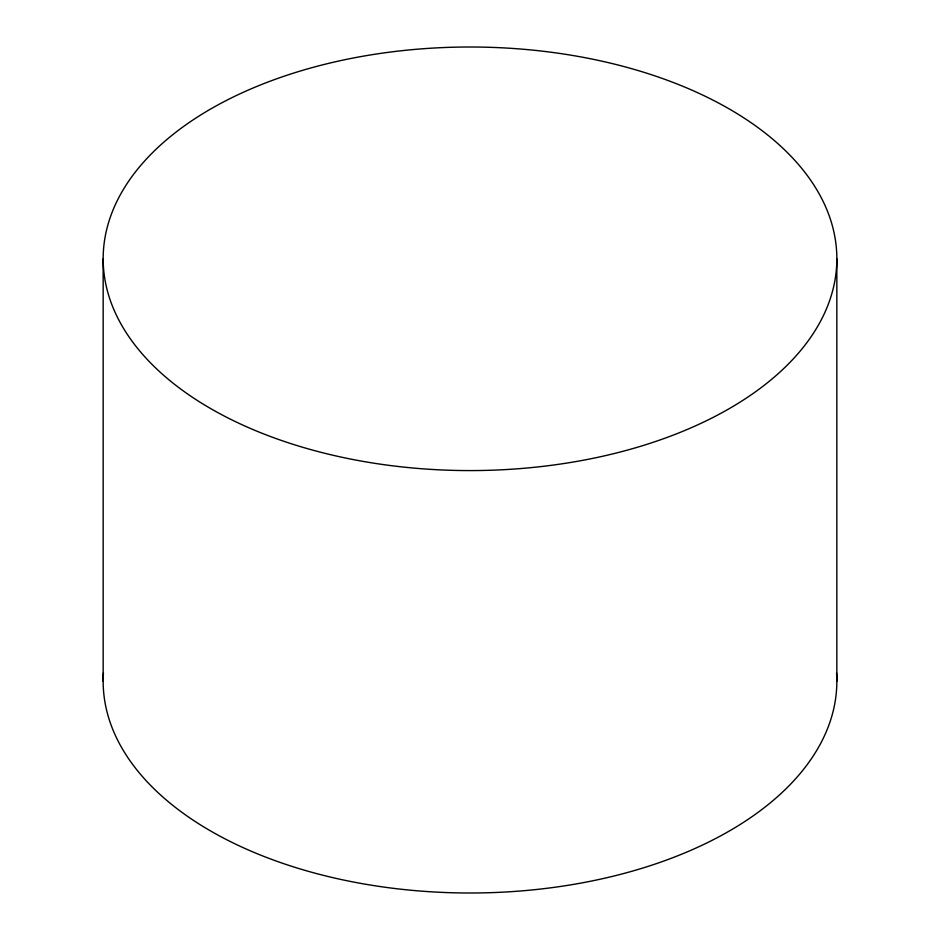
<?xml version="1.0" encoding="UTF-8"?>
<svg xmlns="http://www.w3.org/2000/svg" width="940" height="940" viewBox="0 0 940 940"><rect width="100%" height="100%" fill="white"/><g stroke="black" fill="none" stroke-linecap="round" stroke-linejoin="round"><path stroke-width="1.41" d="M836.847 258.794A366.847 211.794 0 0 1 286.583 442.211A366.847 211.794 0 0 1 286.583 75.376A366.847 211.794 0 0 1 836.847 258.794L836.847 681.206M103.153 258.794L103.153 681.206M836.565 672.887A366.847 211.794 0 0 1 470 893A366.847 211.794 0 0 1 103.435 672.887"/></g></svg>
